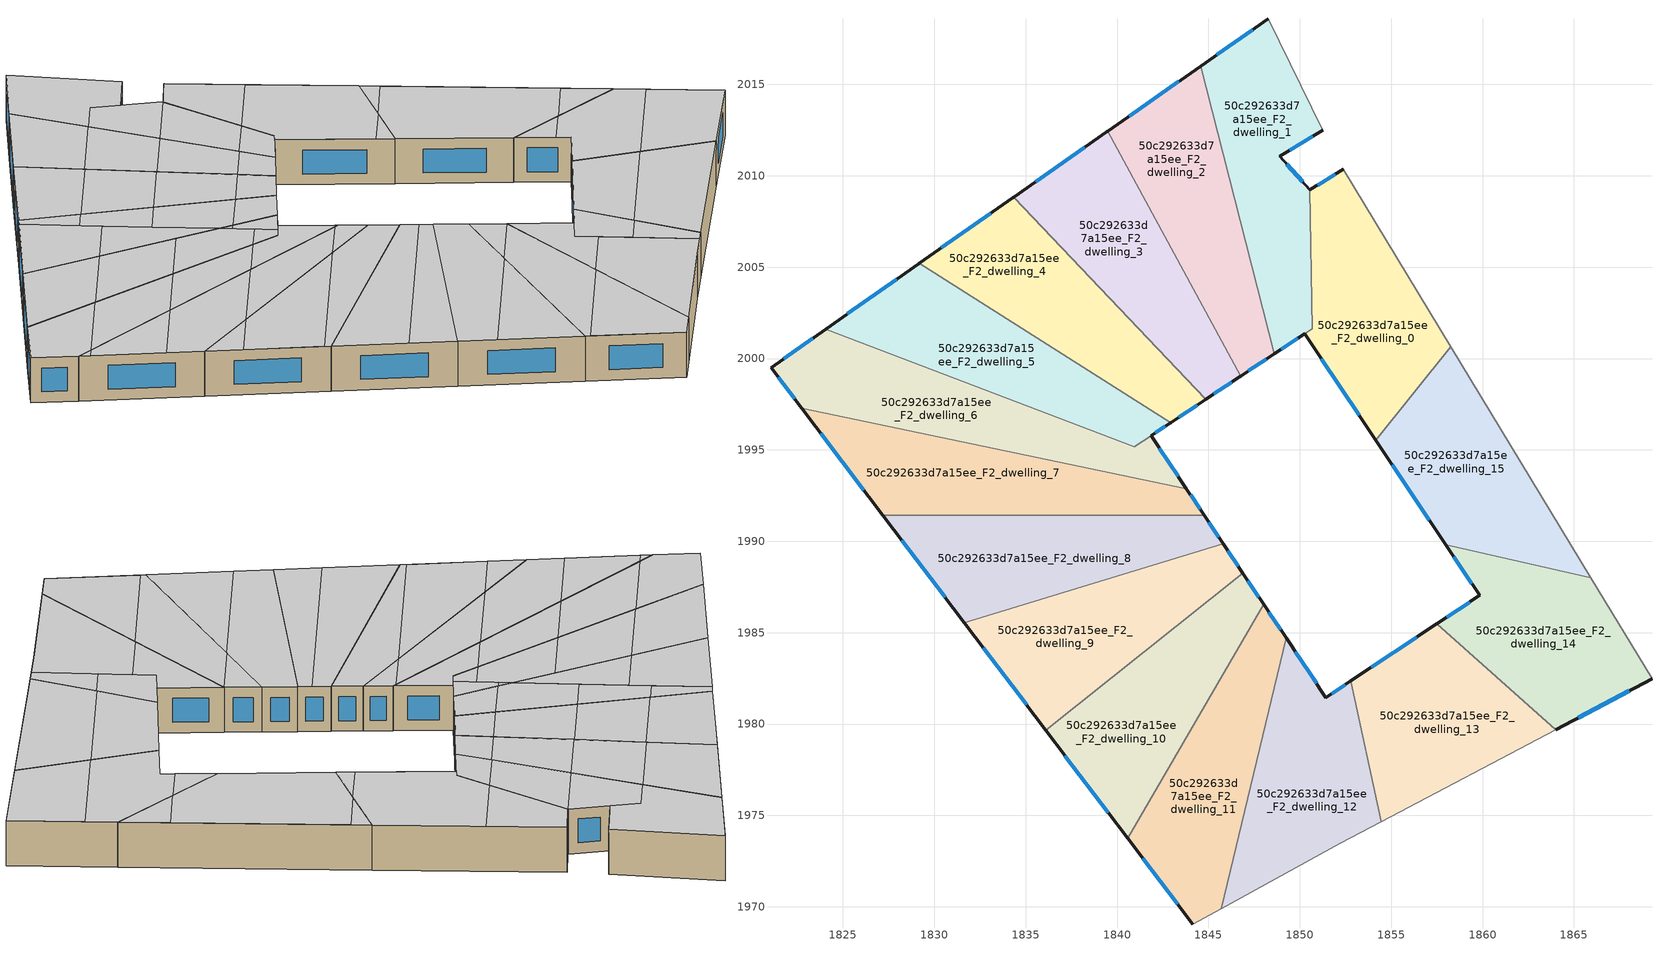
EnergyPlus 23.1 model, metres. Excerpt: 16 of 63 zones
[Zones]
50c292633d7a15ee_F2_dwelling_0
 floor to 50c292633d7a15ee_F1_dwelling_0 (EU_floor_Construction): 1852.38,2010.35 1858.25,2000.65 1854.16,1995.54 1850.27,2001.36 1850.67,2001.63 1850.53,2009.25 1850.55,2009.23 z6
 wall outside (EU_wall_Construction): 1852.38,2010.35 1850.55,2009.23 1850.53,2009.25 / 1850.27,2001.36 1854.16,1995.54 z6:9
 wall adiabatic (EU_wall_Construction): 1858.25,2000.65 1852.38,2010.35 z6:9
 wall to 50c292633d7a15ee_F2_dwelling_15 (EU_wall_Construction): 1854.16,1995.54 1858.25,2000.65 z6:9
 wall to 50c292633d7a15ee_F2_dwelling_1 (EU_wall_Construction): 1850.53,2009.25 1850.67,2001.63 1850.27,2001.36 z6:9
 window (EU_Window_Construction): 1851.95,2010.09 1850.98,2009.49 / 1851.18,2000 1853.24,1996.91 z6.7:8.3
 ceiling to 50c292633d7a15ee_F3_dwelling_11 (EU_floor_Construction): 1856.09,1997.96 1858.25,2000.65 1854.83,2006.3 1850.63,2003.87 1850.67,2001.63 1850.27,2001.36 1853.54,1996.47 z9
 ceiling to 50c292633d7a15ee_F3_dwelling_10 (EU_floor_Construction): 1854.83,2006.3 1852.4,2010.31 1852.38,2010.35 1850.55,2009.23 1850.53,2009.22 1850.63,2003.87 z9
 ceiling to 50c292633d7a15ee_F3_dwelling_12 (EU_floor_Construction): 1854.16,1995.54 1856.09,1997.96 1853.54,1996.47 z9
50c292633d7a15ee_F2_dwelling_1
 floor to 50c292633d7a15ee_F1_dwelling_1 (EU_floor_Construction): 1848.28,2018.61 1851.26,2012.49 1848.9,2011.07 1850.53,2009.25 1850.67,2001.63 1848.59,2000.25 1844.57,2016 z6
 wall outside (EU_wall_Construction): 1848.28,2018.61 1844.57,2016 / 1850.53,2009.25 1848.9,2011.07 1851.26,2012.49 / 1848.59,2000.25 1850.27,2001.36 z6:9
 wall to 50c292633d7a15ee_F2_dwelling_2 (EU_wall_Construction): 1844.57,2016 1848.59,2000.25 z6:9
 wall adiabatic (EU_wall_Construction): 1851.26,2012.49 1848.28,2018.61 z6:9
 window (EU_Window_Construction): 1847.41,2017.99 1845.44,2016.61 / 1849.45,2011.41 1850.71,2012.16 / 1850.15,2009.68 1849.28,2010.64 / 1848.99,2000.51 1849.88,2001.1 z6.7:8.3
 ceiling to 50c292633d7a15ee_F3_dwelling_8 (EU_floor_Construction): 1851.26,2012.49 1848.28,2018.61 1844.57,2016 1845.77,2011.32 1847.68,2012.43 1848.9,2011.07 z9
 ceiling to 50c292633d7a15ee_F3_dwelling_9 (EU_floor_Construction): 1850.53,2009.22 1850.53,2009.25 1847.68,2012.43 1845.77,2011.32 1846.85,2007.08 z9
 ceiling to 50c292633d7a15ee_F3_dwelling_11 (EU_floor_Construction): 1850.67,2001.63 1850.63,2003.87 1848.05,2002.37 1848.59,2000.25 z9
 ceiling to 50c292633d7a15ee_F3_dwelling_10 (EU_floor_Construction): 1850.63,2003.87 1850.53,2009.22 1846.85,2007.08 1848.05,2002.37 z9
50c292633d7a15ee_F2_dwelling_10
 floor to 50c292633d7a15ee_F1_dwelling_10 (EU_floor_Construction): 1846.88,1988.25 1848.02,1986.55 1840.57,1973.76 1836.09,1979.67 z6
 wall outside (EU_wall_Construction): 1848.02,1986.55 1846.88,1988.25 / 1836.09,1979.67 1840.57,1973.76 z6:9
 wall to 50c292633d7a15ee_F2_dwelling_11 (EU_wall_Construction): 1840.57,1973.76 1848.02,1986.55 z6:9
 wall to 50c292633d7a15ee_F2_dwelling_9 (EU_wall_Construction): 1846.88,1988.25 1836.09,1979.67 z6:9
 window (EU_Window_Construction): 1847.75,1986.95 1847.15,1987.85 / 1837.14,1978.28 1839.52,1975.14 z6.7:8.3
 ceiling adiabatic (EU_roof_Construction): 1845.75,1982.66 1848.02,1986.55 1846.88,1988.25 1836.09,1979.67 1837.47,1977.85 z9
 ceiling to 50c292633d7a15ee_F3_dwelling_6 (EU_floor_Construction): 1840.57,1973.76 1845.75,1982.65 1837.47,1977.85 z9
50c292633d7a15ee_F2_dwelling_11
 floor to 50c292633d7a15ee_F1_dwelling_11 (EU_floor_Construction): 1848.02,1986.55 1849.24,1984.72 1845.7,1969.89 1844.15,1969.04 1840.57,1973.76 z6
 wall outside (EU_wall_Construction): 1849.24,1984.72 1848.02,1986.55 / 1840.57,1973.76 1844.15,1969.04 z6:9
 wall to 50c292633d7a15ee_F2_dwelling_12 (EU_wall_Construction): 1845.7,1969.89 1849.24,1984.72 z6:9
 wall adiabatic (EU_wall_Construction): 1844.15,1969.04 1845.7,1969.89 z6:9
 window (EU_Window_Construction): 1848.96,1985.15 1848.31,1986.12 / 1841.41,1972.65 1843.31,1970.14 z6.7:8.3
 ceiling adiabatic (EU_roof_Construction): 1847.5,1977.44 1849.23,1984.67 1845.75,1982.65 1840.57,1973.76 1840.75,1973.52 z9; 1849.24,1984.68 1849.24,1984.72 1848.02,1986.55 1845.75,1982.66 z9
 ceiling to 50c292633d7a15ee_F3_dwelling_7 (EU_floor_Construction): 1845.7,1969.89 1847.5,1977.44 1840.75,1973.52 1844.15,1969.04 z9
50c292633d7a15ee_F2_dwelling_12
 floor to 50c292633d7a15ee_F1_dwelling_12 (EU_floor_Construction): 1852.79,1982.36 1854.45,1974.66 1852.21,1973.48 1845.7,1969.89 1849.24,1984.72 1851.42,1981.45 z6
 wall outside (EU_wall_Construction): 1852.79,1982.36 1851.42,1981.45 1849.24,1984.72 z6:9
 wall to 50c292633d7a15ee_F2_dwelling_13 (EU_wall_Construction): 1854.45,1974.66 1852.79,1982.36 z6:9
 wall adiabatic (EU_wall_Construction): 1845.7,1969.89 1852.21,1973.48 1854.45,1974.66 z6:9
 window (EU_Window_Construction): 1850.91,1982.22 1849.76,1983.95 / 1852.47,1982.15 1851.75,1981.67 z6.7:8.3
 ceiling to 50c292633d7a15ee_F3_dwelling_7 (EU_floor_Construction): 1852.21,1973.48 1853.8,1974.32 1850.86,1979.39 1847.5,1977.44 1845.7,1969.89 z9
 ceiling to 50c292633d7a15ee_F3_dwelling_13 (EU_floor_Construction): 1853.58,1978.69 1852.79,1982.36 1850.15,1980.61 1851.85,1977.68 z9
 ceiling adiabatic (EU_roof_Construction): 1854.45,1974.66 1853.58,1978.69 1851.85,1977.68 1853.8,1974.32 z9
 ceiling to 50c292633d7a15ee_F3_dwelling_6 (EU_floor_Construction): 1850.86,1979.39 1850.15,1980.61 1851.42,1981.45 1849.26,1984.69 1849.23,1984.67 1847.5,1977.44 z9
50c292633d7a15ee_F2_dwelling_13
 floor to 50c292633d7a15ee_F1_dwelling_13 (EU_floor_Construction): 1864,1979.69 1854.45,1974.66 1852.79,1982.36 1857.5,1985.49 z6
 wall outside (EU_wall_Construction): 1857.5,1985.49 1852.79,1982.36 z6:9
 wall to 50c292633d7a15ee_F2_dwelling_14 (EU_wall_Construction): 1864,1979.69 1857.5,1985.49 z6:9
 wall adiabatic (EU_wall_Construction): 1854.45,1974.66 1864,1979.69 z6:9
 window (EU_Window_Construction): 1856.39,1984.75 1853.9,1983.1 z6.7:8.3
 ceiling adiabatic (EU_roof_Construction): 1864,1979.69 1860.58,1982.75 1853.58,1978.69 1854.45,1974.66 z9
 ceiling to 50c292633d7a15ee_F3_dwelling_13 (EU_floor_Construction): 1860.58,1982.75 1857.5,1985.49 1852.79,1982.36 1853.58,1978.69 z9
50c292633d7a15ee_F2_dwelling_14
 floor to 50c292633d7a15ee_F1_dwelling_14 (EU_floor_Construction): 1865.91,1988.02 1869.27,1982.47 1864,1979.69 1857.5,1985.49 1859.84,1987.04 1857.99,1989.8 z6
 wall outside (EU_wall_Construction): 1857.99,1989.8 1859.84,1987.04 1857.5,1985.49 / 1864,1979.69 1869.27,1982.47 z6:9
 wall to 50c292633d7a15ee_F2_dwelling_15 (EU_wall_Construction): 1865.91,1988.02 1857.99,1989.8 z6:9
 wall adiabatic (EU_wall_Construction): 1869.27,1982.47 1865.91,1988.02 z6:9
 window (EU_Window_Construction): 1859.29,1986.67 1858.05,1985.85 / 1858.43,1989.15 1859.4,1987.69 / 1865.24,1980.35 1868.03,1981.82 z6.7:8.3
 ceiling to 50c292633d7a15ee_F3_dwelling_13 (EU_floor_Construction): 1866.88,1986.41 1865.91,1988.02 1861.5,1989.01 1859.35,1987.76 1859.84,1987.04 1857.5,1985.49 1860.58,1982.75 z9
 ceiling to 50c292633d7a15ee_F3_dwelling_12 (EU_floor_Construction): 1861.5,1989.01 1857.99,1989.8 1859.35,1987.76 z9
 ceiling to 50c292633d7a15ee_F3_dwelling_14 (EU_floor_Construction): 1869.27,1982.47 1866.88,1986.41 1860.58,1982.75 1864,1979.69 z9
50c292633d7a15ee_F2_dwelling_15
 floor to 50c292633d7a15ee_F1_dwelling_15 (EU_floor_Construction): 1858.25,2000.65 1865.91,1988.02 1857.99,1989.8 1854.16,1995.54 z6
 wall outside (EU_wall_Construction): 1854.16,1995.54 1857.99,1989.8 z6:9
 wall adiabatic (EU_wall_Construction): 1865.91,1988.02 1858.25,2000.65 z6:9
 window (EU_Window_Construction): 1855.06,1994.19 1857.09,1991.15 z6.7:8.3
 ceiling to 50c292633d7a15ee_F3_dwelling_12 (EU_floor_Construction): 1864.32,1990.64 1858.9,1999.59 1856.09,1997.96 1854.16,1995.54 1857.99,1989.8 1861.5,1989.01 z9
 ceiling to 50c292633d7a15ee_F3_dwelling_11 (EU_floor_Construction): 1858.9,1999.59 1858.25,2000.65 1856.09,1997.96 z9
 ceiling to 50c292633d7a15ee_F3_dwelling_13 (EU_floor_Construction): 1865.91,1988.02 1864.32,1990.64 1861.5,1989.01 z9
50c292633d7a15ee_F2_dwelling_2
 floor to 50c292633d7a15ee_F1_dwelling_2 (EU_floor_Construction): 1844.57,2016 1848.59,2000.25 1846.76,1999.04 1839.48,2012.43 z6
 wall outside (EU_wall_Construction): 1846.76,1999.04 1848.59,2000.25 / 1844.57,2016 1839.48,2012.43 z6:9
 wall to 50c292633d7a15ee_F2_dwelling_3 (EU_wall_Construction): 1839.48,2012.43 1846.76,1999.04 z6:9
 window (EU_Window_Construction): 1847.19,1999.32 1848.16,1999.96 / 1843.38,2015.16 1840.68,2013.27 z6.7:8.3
 ceiling to 50c292633d7a15ee_F3_dwelling_9 (EU_floor_Construction): 1846.85,2007.08 1845.77,2011.32 1841.45,2008.81 1843.46,2005.11 z9
 ceiling to 50c292633d7a15ee_F3_dwelling_8 (EU_floor_Construction): 1845.77,2011.32 1844.57,2016 1839.48,2012.43 1841.45,2008.81 z9
 ceiling to 50c292633d7a15ee_F3_dwelling_10 (EU_floor_Construction): 1848.05,2002.37 1846.85,2007.08 1843.46,2005.11 1845.69,2001 z9
 ceiling to 50c292633d7a15ee_F3_dwelling_11 (EU_floor_Construction): 1848.59,2000.25 1848.05,2002.37 1845.69,2001 1846.76,1999.04 z9
50c292633d7a15ee_F2_dwelling_3
 floor to 50c292633d7a15ee_F1_dwelling_3 (EU_floor_Construction): 1839.48,2012.43 1846.76,1999.04 1846.72,1999.01 1844.86,1997.77 1834.34,2008.82 1839.44,2012.4 z6
 wall outside (EU_wall_Construction): 1844.86,1997.77 1846.72,1999.01 1846.76,1999.04 / 1839.48,2012.43 1839.44,2012.4 1834.34,2008.82 z6:9
 wall to 50c292633d7a15ee_F2_dwelling_4 (EU_wall_Construction): 1834.34,2008.82 1844.86,1997.77 z6:9
 window (EU_Window_Construction): 1845.29,1998.06 1846.28,1998.72 / 1838.24,2011.56 1835.54,2009.66 z6.7:8.3
 ceiling to 50c292633d7a15ee_F3_dwelling_10 (EU_floor_Construction): 1845.69,2001 1843.46,2005.11 1839.86,2003.02 1843.18,1999.54 z9
 ceiling to 50c292633d7a15ee_F3_dwelling_11 (EU_floor_Construction): 1846.76,1999.04 1845.69,2001 1843.18,1999.54 1844.86,1997.77 z9
 ceiling to 50c292633d7a15ee_F3_dwelling_8 (EU_floor_Construction): 1841.45,2008.81 1839.48,2012.43 1834.34,2008.82 1836.88,2006.16 z9
 ceiling to 50c292633d7a15ee_F3_dwelling_9 (EU_floor_Construction): 1843.46,2005.11 1841.45,2008.81 1836.88,2006.16 1839.86,2003.02 z9
50c292633d7a15ee_F2_dwelling_4
 floor to 50c292633d7a15ee_F1_dwelling_4 (EU_floor_Construction): 1834.34,2008.82 1844.86,1997.77 1844.82,1997.74 1842.93,1996.49 1829.19,2005.21 1834.3,2008.79 z6
 wall outside (EU_wall_Construction): 1842.93,1996.49 1844.82,1997.74 1844.86,1997.77 / 1834.34,2008.82 1834.3,2008.79 1829.19,2005.21 z6:9
 wall to 50c292633d7a15ee_F2_dwelling_5 (EU_wall_Construction): 1829.19,2005.21 1842.93,1996.49 z6:9
 window (EU_Window_Construction): 1843.37,1996.79 1844.37,1997.45 / 1833.1,2007.95 1830.39,2006.05 z6.7:8.3
 ceiling to 50c292633d7a15ee_F3_dwelling_0 (EU_floor_Construction): 1836.35,2004.37 1833.93,2008.54 1829.19,2005.21 1833.3,2002.6 z9
 ceiling to 50c292633d7a15ee_F3_dwelling_10 (EU_floor_Construction): 1843.18,1999.54 1839.86,2003.02 1837.82,2001.84 1839.76,1998.5 1840.54,1998.01 z9
 ceiling to 50c292633d7a15ee_F3_dwelling_11 (EU_floor_Construction): 1844.86,1997.77 1843.18,1999.54 1840.54,1998.01 1842.93,1996.49 z9
 ceiling to 50c292633d7a15ee_F3_dwelling_9 (EU_floor_Construction): 1839.86,2003.02 1836.88,2006.16 1835.71,2005.48 1837.82,2001.84 z9
 ceiling adiabatic (EU_roof_Construction): 1839.76,1998.5 1836.35,2004.37 1833.3,2002.6 z9
 ceiling to 50c292633d7a15ee_F3_dwelling_8 (EU_floor_Construction): 1836.88,2006.16 1834.34,2008.82 1834.3,2008.79 1833.93,2008.54 1835.71,2005.48 z9
50c292633d7a15ee_F2_dwelling_5
 floor to 50c292633d7a15ee_F1_dwelling_5 (EU_floor_Construction): 1842.93,1996.49 1842.88,1996.46 1840.94,1995.18 1824.04,2001.6 1829.14,2005.18 1829.19,2005.21 z6
 wall outside (EU_wall_Construction): 1829.19,2005.21 1829.14,2005.18 1824.04,2001.6 / 1841.86,1995.78 1842.88,1996.46 1842.93,1996.49 z6:9
 wall to 50c292633d7a15ee_F2_dwelling_6 (EU_wall_Construction): 1824.04,2001.6 1840.94,1995.18 1841.86,1995.78 z6:9
 window (EU_Window_Construction): 1827.95,2004.34 1825.24,2002.44 / 1842.1,1995.94 1842.64,1996.3 z6.7:8.3
 ceiling to 50c292633d7a15ee_F3_dwelling_0 (EU_floor_Construction): 1833.3,2002.6 1829.19,2005.21 1824.05,2001.6 1828.6,1999.87 z9
 ceiling to 50c292633d7a15ee_F3_dwelling_1 (EU_floor_Construction): 1837.45,1999.97 1833.3,2002.6 1828.6,1999.87 1833.85,1997.87 z9
 ceiling to 50c292633d7a15ee_F3_dwelling_2 (EU_floor_Construction): 1840.79,1996.72 1839.76,1998.5 1837.45,1999.97 1833.85,1997.87 1839.25,1995.82 z9
 ceiling to 50c292633d7a15ee_F3_dwelling_3 (EU_floor_Construction): 1841.48,1995.54 1841.02,1996.33 1840.79,1996.72 1839.25,1995.82 1840.94,1995.18 z9
 ceiling to 50c292633d7a15ee_F3_dwelling_11 (EU_floor_Construction): 1842.63,1996.3 1842.91,1996.48 1842.93,1996.49 1840.54,1998.01 1840.17,1997.79 1841.48,1995.54 z9
 ceiling adiabatic (EU_roof_Construction): 1840.54,1998.01 1839.76,1998.5 1840.17,1997.79 z9
50c292633d7a15ee_F2_dwelling_6
 floor to 50c292633d7a15ee_F1_dwelling_6 (EU_floor_Construction): 1841.86,1995.78 1843.79,1992.88 1822.75,1997.28 1821.06,1999.51 1824.04,2001.6 1840.95,1995.17 z6
 wall outside (EU_wall_Construction): 1824.04,2001.6 1821.06,1999.51 1822.75,1997.28 / 1843.79,1992.88 1841.86,1995.78 z6:9
 wall to 50c292633d7a15ee_F2_dwelling_7 (EU_wall_Construction): 1822.75,1997.28 1843.79,1992.88 z6:9
 window (EU_Window_Construction): 1821.46,1998.98 1822.36,1997.8 / 1823.34,2001.11 1821.76,2000 / 1843.34,1993.56 1842.31,1995.1 z6.7:8.3
 ceiling to 50c292633d7a15ee_F3_dwelling_1 (EU_floor_Construction): 1833.85,1997.87 1828.6,1999.87 1823.77,1997.06 1830.15,1995.73 z9
 ceiling to 50c292633d7a15ee_F3_dwelling_2 (EU_floor_Construction): 1839.25,1995.82 1833.85,1997.87 1830.15,1995.73 1836.73,1994.36 z9
 ceiling to 50c292633d7a15ee_F3_dwelling_3 (EU_floor_Construction): 1843.7,1993.01 1841.86,1995.78 1840.95,1995.17 1839.25,1995.82 1836.73,1994.36 1843.56,1992.93 z9
 ceiling to 50c292633d7a15ee_F3_dwelling_0 (EU_floor_Construction): 1828.6,1999.87 1824.05,2001.6 1821.06,1999.51 1822.75,1997.28 1823.77,1997.06 z9
 ceiling to 50c292633d7a15ee_F3_dwelling_4 (EU_floor_Construction): 1843.79,1992.88 1843.7,1993.01 1843.56,1992.93 z9
50c292633d7a15ee_F2_dwelling_7
 floor to 50c292633d7a15ee_F1_dwelling_7 (EU_floor_Construction): 1843.79,1992.88 1844.77,1991.41 1827.18,1991.43 1822.75,1997.28 z6
 wall outside (EU_wall_Construction): 1844.77,1991.41 1843.79,1992.88 / 1822.75,1997.28 1827.18,1991.43 z6:9
 wall to 50c292633d7a15ee_F2_dwelling_8 (EU_wall_Construction): 1827.18,1991.43 1844.77,1991.41 z6:9
 window (EU_Window_Construction): 1844.54,1991.76 1844.02,1992.54 / 1823.79,1995.9 1826.14,1992.8 z6.7:8.3
 ceiling to 50c292633d7a15ee_F3_dwelling_1 (EU_floor_Construction): 1830.15,1995.73 1823.77,1997.06 1823.18,1996.72 1825.83,1993.22 z9
 ceiling to 50c292633d7a15ee_F3_dwelling_3 (EU_floor_Construction): 1843.56,1992.93 1836.73,1994.36 1831.67,1991.42 1840.96,1991.42 z9
 ceiling adiabatic (EU_roof_Construction): 1844.77,1991.41 1843.79,1992.88 1843.56,1992.93 1840.96,1991.42 z9; 1836.73,1994.36 1830.15,1995.73 1825.83,1993.22 1823.18,1996.72 1823.77,1997.06 1822.75,1997.28 1827.18,1991.43 1831.67,1991.42 z9
50c292633d7a15ee_F2_dwelling_8
 floor to 50c292633d7a15ee_F1_dwelling_8 (EU_floor_Construction): 1844.77,1991.41 1845.8,1989.87 1831.63,1985.56 1827.18,1991.43 z6
 wall outside (EU_wall_Construction): 1845.8,1989.87 1844.77,1991.41 / 1827.18,1991.43 1831.63,1985.56 z6:9
 wall to 50c292633d7a15ee_F2_dwelling_9 (EU_wall_Construction): 1831.63,1985.56 1845.8,1989.87 z6:9
 window (EU_Window_Construction): 1845.56,1990.23 1845.01,1991.05 / 1828.23,1990.05 1830.59,1986.94 z6.7:8.3
 ceiling to 50c292633d7a15ee_F3_dwelling_3 (EU_floor_Construction): 1840.96,1991.42 1831.67,1991.42 1828.56,1989.62 1831.4,1985.87 z9
 ceiling to 50c292633d7a15ee_F3_dwelling_2 (EU_floor_Construction): 1831.67,1991.42 1827.18,1991.43 1828.56,1989.62 z9
 ceiling to 50c292633d7a15ee_F3_dwelling_4 (EU_floor_Construction): 1845.8,1989.87 1844.77,1991.41 1840.96,1991.42 1831.4,1985.87 1831.63,1985.56 z9
50c292633d7a15ee_F2_dwelling_9
 floor to 50c292633d7a15ee_F1_dwelling_9 (EU_floor_Construction): 1845.8,1989.87 1846.88,1988.25 1836.09,1979.67 1831.63,1985.56 z6
 wall outside (EU_wall_Construction): 1846.88,1988.25 1845.8,1989.87 / 1831.63,1985.56 1836.09,1979.67 z6:9
 window (EU_Window_Construction): 1846.63,1988.63 1846.06,1989.49 / 1832.68,1984.17 1835.05,1981.05 z6.7:8.3
 ceiling to 50c292633d7a15ee_F3_dwelling_4 (EU_floor_Construction): 1846.42,1988.95 1845.8,1989.87 1831.63,1985.56 1834.36,1981.95 z9
 ceiling to 50c292633d7a15ee_F3_dwelling_5 (EU_floor_Construction): 1846.88,1988.25 1846.42,1988.95 1845.58,1988.46 1834.36,1981.95 1836.09,1979.67 z9
[Building]
EU S2 Campaign: North Axis=0; Terrain=City; Solar Distribution=FullExterior
[Site:Location]
Budapest.Ferenc.Liszt.Intl.AP: Latitude=47.437; Longitude=19.256; Time Zone=1; Elevation=185
[SizingPeriod:WeatherFileDays]
AnnualSizingPeriod: Begin Month=1; Begin Day of Month=1; End Month=12; End Day of Month=31; Day of Week for Start Day=Monday; Use Weather File Daylight Saving Period=No; Use Weather File Rain and Snow Indicators=No
[MATERIAL]
EU_InternalMass_Material: Roughness=MediumRough; Thickness=0.1; Conductivity=1; Density=1800; Specific Heat=900; Thermal Absorptance=0.9; Solar Absorptance=0.7; Visible Absorptance=0.7
[MATERIAL:NOMASS] Roughness=MediumRough; Thermal Absorptance=0.9; Solar Absorptance=0.7; Visible Absorptance=0.7
Name | Thermal Resistance
EU_wall_NoMass | 0.832559
EU_roof_NoMass | 1.39638
EU_floor_NoMass | 0.872794
[WINDOWMATERIAL:SIMPLEGLAZINGSYSTEM]
EU_Window_SimpleGlazing: UFactor=2.79869; Solar Heat Gain Coefficient=0.75; Visible Transmittance=0.75
[CONSTRUCTION]
EU_wall_Construction: EU_wall_NoMass
EU_roof_Construction: EU_roof_NoMass
EU_floor_Construction: EU_floor_NoMass
EU_Window_Construction: EU_Window_SimpleGlazing
EU_InternalMass_Construction: EU_InternalMass_Material
[ZONE] Type=1; Multiplier=1; Ceiling Height=autocalculate; Floor Area=autocalculate; Part of Total Floor Area=Yes
Name | Volume
50c292633d7a15ee_F2_dwelling_0 | 192.194
50c292633d7a15ee_F2_dwelling_1 | 196.148
50c292633d7a15ee_F2_dwelling_10 | 194.16
50c292633d7a15ee_F2_dwelling_11 | 194.143
50c292633d7a15ee_F2_dwelling_12 | 194.173
50c292633d7a15ee_F2_dwelling_13 | 194.178
50c292633d7a15ee_F2_dwelling_14 | 194.164
50c292633d7a15ee_F2_dwelling_15 | 194.179
50c292633d7a15ee_F2_dwelling_2 | 191.909
50c292633d7a15ee_F2_dwelling_3 | 194.162
50c292633d7a15ee_F2_dwelling_4 | 194.018
50c292633d7a15ee_F2_dwelling_5 | 194.06
50c292633d7a15ee_F2_dwelling_6 | 196.716
50c292633d7a15ee_F2_dwelling_7 | 194.136
50c292633d7a15ee_F2_dwelling_8 | 194.185
50c292633d7a15ee_F2_dwelling_9 | 194.192
[INTERNALMASS] Construction=EU_InternalMass_Construction
Name | Zone or ZoneList | Surface Area
50c292633d7a15ee_F2_dwelling_0_EU_InternalMass | 50c292633d7a15ee_F2_dwelling_0 | 64.0659
50c292633d7a15ee_F2_dwelling_1_EU_InternalMass | 50c292633d7a15ee_F2_dwelling_1 | 65.3838
50c292633d7a15ee_F2_dwelling_2_EU_InternalMass | 50c292633d7a15ee_F2_dwelling_2 | 63.9704
50c292633d7a15ee_F2_dwelling_3_EU_InternalMass | 50c292633d7a15ee_F2_dwelling_3 | 64.7146
50c292633d7a15ee_F2_dwelling_4_EU_InternalMass | 50c292633d7a15ee_F2_dwelling_4 | 64.6807
50c292633d7a15ee_F2_dwelling_5_EU_InternalMass | 50c292633d7a15ee_F2_dwelling_5 | 64.6917
50c292633d7a15ee_F2_dwelling_6_EU_InternalMass | 50c292633d7a15ee_F2_dwelling_6 | 65.5718
50c292633d7a15ee_F2_dwelling_7_EU_InternalMass | 50c292633d7a15ee_F2_dwelling_7 | 64.712
50c292633d7a15ee_F2_dwelling_8_EU_InternalMass | 50c292633d7a15ee_F2_dwelling_8 | 64.7285
50c292633d7a15ee_F2_dwelling_9_EU_InternalMass | 50c292633d7a15ee_F2_dwelling_9 | 64.7307
50c292633d7a15ee_F2_dwelling_10_EU_InternalMass | 50c292633d7a15ee_F2_dwelling_10 | 64.7204
50c292633d7a15ee_F2_dwelling_11_EU_InternalMass | 50c292633d7a15ee_F2_dwelling_11 | 64.7144
50c292633d7a15ee_F2_dwelling_12_EU_InternalMass | 50c292633d7a15ee_F2_dwelling_12 | 64.7244
50c292633d7a15ee_F2_dwelling_13_EU_InternalMass | 50c292633d7a15ee_F2_dwelling_13 | 64.726
50c292633d7a15ee_F2_dwelling_14_EU_InternalMass | 50c292633d7a15ee_F2_dwelling_14 | 64.7214
50c292633d7a15ee_F2_dwelling_15_EU_InternalMass | 50c292633d7a15ee_F2_dwelling_15 | 64.7263
[OTHEREQUIPMENT] Fuel Type=Electricity; Design Level Calculation Method=Watts/Area; Power per Zone Floor Area=1; Fraction Latent=0; Fraction Radiant=0; Fraction Lost=0; Carbon Dioxide Generation Rate=0; EndUse Subcategory=EU_Step8_InternalGains
Name | Zone or ZoneList or Space or SpaceList | Schedule
EU_Step8_InternalGain_50c292633d7a15ee_F2_dwelling_0_f000 | 50c292633d7a15ee_F2_dwelling_0 | EU_Step8_GainSchedule_50c292633d7a15ee_F2_dwelling_0_f000
EU_Step8_InternalGain_50c292633d7a15ee_F2_dwelling_1_f000 | 50c292633d7a15ee_F2_dwelling_1 | EU_Step8_GainSchedule_50c292633d7a15ee_F2_dwelling_1_f000
EU_Step8_InternalGain_50c292633d7a15ee_F2_dwelling_2_f000 | 50c292633d7a15ee_F2_dwelling_2 | EU_Step8_GainSchedule_50c292633d7a15ee_F2_dwelling_2_f000
EU_Step8_InternalGain_50c292633d7a15ee_F2_dwelling_3_f000 | 50c292633d7a15ee_F2_dwelling_3 | EU_Step8_GainSchedule_50c292633d7a15ee_F2_dwelling_3_f000
EU_Step8_InternalGain_50c292633d7a15ee_F2_dwelling_4_f000 | 50c292633d7a15ee_F2_dwelling_4 | EU_Step8_GainSchedule_50c292633d7a15ee_F2_dwelling_4_f000
EU_Step8_InternalGain_50c292633d7a15ee_F2_dwelling_5_f000 | 50c292633d7a15ee_F2_dwelling_5 | EU_Step8_GainSchedule_50c292633d7a15ee_F2_dwelling_5_f000
EU_Step8_InternalGain_50c292633d7a15ee_F2_dwelling_6_f000 | 50c292633d7a15ee_F2_dwelling_6 | EU_Step8_GainSchedule_50c292633d7a15ee_F2_dwelling_6_f000
EU_Step8_InternalGain_50c292633d7a15ee_F2_dwelling_7_f000 | 50c292633d7a15ee_F2_dwelling_7 | EU_Step8_GainSchedule_50c292633d7a15ee_F2_dwelling_7_f000
EU_Step8_InternalGain_50c292633d7a15ee_F2_dwelling_8_f000 | 50c292633d7a15ee_F2_dwelling_8 | EU_Step8_GainSchedule_50c292633d7a15ee_F2_dwelling_8_f000
EU_Step8_InternalGain_50c292633d7a15ee_F2_dwelling_9_f000 | 50c292633d7a15ee_F2_dwelling_9 | EU_Step8_GainSchedule_50c292633d7a15ee_F2_dwelling_9_f000
EU_Step8_InternalGain_50c292633d7a15ee_F2_dwelling_10_f000 | 50c292633d7a15ee_F2_dwelling_10 | EU_Step8_GainSchedule_50c292633d7a15ee_F2_dwelling_10_f000
EU_Step8_InternalGain_50c292633d7a15ee_F2_dwelling_11_f000 | 50c292633d7a15ee_F2_dwelling_11 | EU_Step8_GainSchedule_50c292633d7a15ee_F2_dwelling_11_f000
EU_Step8_InternalGain_50c292633d7a15ee_F2_dwelling_12_f000 | 50c292633d7a15ee_F2_dwelling_12 | EU_Step8_GainSchedule_50c292633d7a15ee_F2_dwelling_12_f000
EU_Step8_InternalGain_50c292633d7a15ee_F2_dwelling_13_f000 | 50c292633d7a15ee_F2_dwelling_13 | EU_Step8_GainSchedule_50c292633d7a15ee_F2_dwelling_13_f000
EU_Step8_InternalGain_50c292633d7a15ee_F2_dwelling_14_f000 | 50c292633d7a15ee_F2_dwelling_14 | EU_Step8_GainSchedule_50c292633d7a15ee_F2_dwelling_14_f000
EU_Step8_InternalGain_50c292633d7a15ee_F2_dwelling_15_f000 | 50c292633d7a15ee_F2_dwelling_15 | EU_Step8_GainSchedule_50c292633d7a15ee_F2_dwelling_15_f000
[ZONEVENTILATION:DESIGNFLOWRATE] Schedule=EU_AlwaysOn; Design Flow Rate Calculation Method=AirChanges/Hour; Air Changes per Hour=0.475469; Ventilation Type=Natural; Fan Pressure Rise=0; Fan Total Efficiency=1; Constant Term Coefficient=1; Temperature Term Coefficient=0; Velocity Term Coefficient=0; Velocity Squared Term Coefficient=0; Minimum Indoor Temperature=-100; Maximum Indoor Temperature=100; Delta Temperature=-100; Minimum Outdoor Temperature=-100; Maximum Outdoor Temperature=100; Maximum Wind Speed=40
Name | Zone or ZoneList or Space or SpaceList
EU_ConstantAir_50c292633d7a15ee_F2_dwelling_0 | 50c292633d7a15ee_F2_dwelling_0
EU_ConstantAir_50c292633d7a15ee_F2_dwelling_1 | 50c292633d7a15ee_F2_dwelling_1
EU_ConstantAir_50c292633d7a15ee_F2_dwelling_2 | 50c292633d7a15ee_F2_dwelling_2
EU_ConstantAir_50c292633d7a15ee_F2_dwelling_3 | 50c292633d7a15ee_F2_dwelling_3
EU_ConstantAir_50c292633d7a15ee_F2_dwelling_4 | 50c292633d7a15ee_F2_dwelling_4
EU_ConstantAir_50c292633d7a15ee_F2_dwelling_5 | 50c292633d7a15ee_F2_dwelling_5
EU_ConstantAir_50c292633d7a15ee_F2_dwelling_6 | 50c292633d7a15ee_F2_dwelling_6
EU_ConstantAir_50c292633d7a15ee_F2_dwelling_7 | 50c292633d7a15ee_F2_dwelling_7
EU_ConstantAir_50c292633d7a15ee_F2_dwelling_8 | 50c292633d7a15ee_F2_dwelling_8
EU_ConstantAir_50c292633d7a15ee_F2_dwelling_9 | 50c292633d7a15ee_F2_dwelling_9
EU_ConstantAir_50c292633d7a15ee_F2_dwelling_10 | 50c292633d7a15ee_F2_dwelling_10
EU_ConstantAir_50c292633d7a15ee_F2_dwelling_11 | 50c292633d7a15ee_F2_dwelling_11
EU_ConstantAir_50c292633d7a15ee_F2_dwelling_12 | 50c292633d7a15ee_F2_dwelling_12
EU_ConstantAir_50c292633d7a15ee_F2_dwelling_13 | 50c292633d7a15ee_F2_dwelling_13
EU_ConstantAir_50c292633d7a15ee_F2_dwelling_14 | 50c292633d7a15ee_F2_dwelling_14
EU_ConstantAir_50c292633d7a15ee_F2_dwelling_15 | 50c292633d7a15ee_F2_dwelling_15
[HVACTEMPLATE:THERMOSTAT] Constant Heating Setpoint=20; Constant Cooling Setpoint=50
EU_HeatOnly_50c292633d7a15ee_F0_dwelling_0; EU_HeatOnly_50c292633d7a15ee_F0_dwelling_1; EU_HeatOnly_50c292633d7a15ee_F0_dwelling_2; EU_HeatOnly_50c292633d7a15ee_F0_dwelling_3; EU_HeatOnly_50c292633d7a15ee_F0_dwelling_4; EU_HeatOnly_50c292633d7a15ee_F0_dwelling_5; EU_HeatOnly_50c292633d7a15ee_F0_dwelling_6; EU_HeatOnly_50c292633d7a15ee_F0_dwelling_7; EU_HeatOnly_50c292633d7a15ee_F0_dwelling_8; EU_HeatOnly_50c292633d7a15ee_F0_dwelling_9; EU_HeatOnly_50c292633d7a15ee_F0_dwelling_10; EU_HeatOnly_50c292633d7a15ee_F0_dwelling_11; EU_HeatOnly_50c292633d7a15ee_F0_dwelling_12; EU_HeatOnly_50c292633d7a15ee_F0_dwelling_13; EU_HeatOnly_50c292633d7a15ee_F0_dwelling_14; EU_HeatOnly_50c292633d7a15ee_F0_dwelling_15; EU_HeatOnly_50c292633d7a15ee_F1_dwelling_0; EU_HeatOnly_50c292633d7a15ee_F1_dwelling_1; EU_HeatOnly_50c292633d7a15ee_F1_dwelling_2; EU_HeatOnly_50c292633d7a15ee_F1_dwelling_3; EU_HeatOnly_50c292633d7a15ee_F1_dwelling_4; EU_HeatOnly_50c292633d7a15ee_F1_dwelling_5; EU_HeatOnly_50c292633d7a15ee_F1_dwelling_6; EU_HeatOnly_50c292633d7a15ee_F1_dwelling_7; EU_HeatOnly_50c292633d7a15ee_F1_dwelling_8; EU_HeatOnly_50c292633d7a15ee_F1_dwelling_9; EU_HeatOnly_50c292633d7a15ee_F1_dwelling_10; EU_HeatOnly_50c292633d7a15ee_F1_dwelling_11; EU_HeatOnly_50c292633d7a15ee_F1_dwelling_12; EU_HeatOnly_50c292633d7a15ee_F1_dwelling_13; EU_HeatOnly_50c292633d7a15ee_F1_dwelling_14; EU_HeatOnly_50c292633d7a15ee_F1_dwelling_15; EU_HeatOnly_50c292633d7a15ee_F2_dwelling_0; EU_HeatOnly_50c292633d7a15ee_F2_dwelling_1; EU_HeatOnly_50c292633d7a15ee_F2_dwelling_2; EU_HeatOnly_50c292633d7a15ee_F2_dwelling_3; EU_HeatOnly_50c292633d7a15ee_F2_dwelling_4; EU_HeatOnly_50c292633d7a15ee_F2_dwelling_5; EU_HeatOnly_50c292633d7a15ee_F2_dwelling_6; EU_HeatOnly_50c292633d7a15ee_F2_dwelling_7; EU_HeatOnly_50c292633d7a15ee_F2_dwelling_8; EU_HeatOnly_50c292633d7a15ee_F2_dwelling_9; EU_HeatOnly_50c292633d7a15ee_F2_dwelling_10; EU_HeatOnly_50c292633d7a15ee_F2_dwelling_11; EU_HeatOnly_50c292633d7a15ee_F2_dwelling_12; EU_HeatOnly_50c292633d7a15ee_F2_dwelling_13; EU_HeatOnly_50c292633d7a15ee_F2_dwelling_14; EU_HeatOnly_50c292633d7a15ee_F2_dwelling_15; EU_HeatOnly_50c292633d7a15ee_F3_dwelling_0; EU_HeatOnly_50c292633d7a15ee_F3_dwelling_1; EU_HeatOnly_50c292633d7a15ee_F3_dwelling_2; EU_HeatOnly_50c292633d7a15ee_F3_dwelling_3; EU_HeatOnly_50c292633d7a15ee_F3_dwelling_4; EU_HeatOnly_50c292633d7a15ee_F3_dwelling_5; EU_HeatOnly_50c292633d7a15ee_F3_dwelling_6; EU_HeatOnly_50c292633d7a15ee_F3_dwelling_7; EU_HeatOnly_50c292633d7a15ee_F3_dwelling_8; EU_HeatOnly_50c292633d7a15ee_F3_dwelling_9; EU_HeatOnly_50c292633d7a15ee_F3_dwelling_10; EU_HeatOnly_50c292633d7a15ee_F3_dwelling_11; EU_HeatOnly_50c292633d7a15ee_F3_dwelling_12; EU_HeatOnly_50c292633d7a15ee_F3_dwelling_13; EU_HeatOnly_50c292633d7a15ee_F3_dwelling_14
[HVACTEMPLATE:ZONE:IDEALLOADSAIRSYSTEM] System Availability Schedule=EU_AlwaysOn; Maximum Heating Supply Air Temperature=50; Minimum Cooling Supply Air Temperature=13; Maximum Heating Supply Air Humidity Ratio=0.0156; Minimum Cooling Supply Air Humidity Ratio=0.0077; Heating Limit=NoLimit; Cooling Limit=NoLimit; Heating Availability Schedule=EU_AlwaysOn; Cooling Availability Schedule=EU_CoolingOff; Dehumidification Control Type=ConstantSensibleHeatRatio; Cooling Sensible Heat Ratio=0.7; Dehumidification Setpoint=60; Humidification Control Type=None; Humidification Setpoint=30; Outdoor Air Method=None; Outdoor Air Flow Rate per Person=0.00944; Outdoor Air Flow Rate per Zone Floor Area=0; Outdoor Air Flow Rate per Zone=0; Demand Controlled Ventilation Type=None; Outdoor Air Economizer Type=NoEconomizer; Heat Recovery Type=None; Sensible Heat Recovery Effectiveness=0.7; Latent Heat Recovery Effectiveness=0.65
Name | Template Thermostat
50c292633d7a15ee_F2_dwelling_0 | EU_HeatOnly_50c292633d7a15ee_F2_dwelling_0
50c292633d7a15ee_F2_dwelling_1 | EU_HeatOnly_50c292633d7a15ee_F2_dwelling_1
50c292633d7a15ee_F2_dwelling_2 | EU_HeatOnly_50c292633d7a15ee_F2_dwelling_2
50c292633d7a15ee_F2_dwelling_3 | EU_HeatOnly_50c292633d7a15ee_F2_dwelling_3
50c292633d7a15ee_F2_dwelling_4 | EU_HeatOnly_50c292633d7a15ee_F2_dwelling_4
50c292633d7a15ee_F2_dwelling_5 | EU_HeatOnly_50c292633d7a15ee_F2_dwelling_5
50c292633d7a15ee_F2_dwelling_6 | EU_HeatOnly_50c292633d7a15ee_F2_dwelling_6
50c292633d7a15ee_F2_dwelling_7 | EU_HeatOnly_50c292633d7a15ee_F2_dwelling_7
50c292633d7a15ee_F2_dwelling_8 | EU_HeatOnly_50c292633d7a15ee_F2_dwelling_8
50c292633d7a15ee_F2_dwelling_9 | EU_HeatOnly_50c292633d7a15ee_F2_dwelling_9
50c292633d7a15ee_F2_dwelling_10 | EU_HeatOnly_50c292633d7a15ee_F2_dwelling_10
50c292633d7a15ee_F2_dwelling_11 | EU_HeatOnly_50c292633d7a15ee_F2_dwelling_11
50c292633d7a15ee_F2_dwelling_12 | EU_HeatOnly_50c292633d7a15ee_F2_dwelling_12
50c292633d7a15ee_F2_dwelling_13 | EU_HeatOnly_50c292633d7a15ee_F2_dwelling_13
50c292633d7a15ee_F2_dwelling_14 | EU_HeatOnly_50c292633d7a15ee_F2_dwelling_14
50c292633d7a15ee_F2_dwelling_15 | EU_HeatOnly_50c292633d7a15ee_F2_dwelling_15
[SIZING:ZONE] Zone Cooling Design Supply Air Temperature Input Method=SupplyAirTemperature; Zone Cooling Design Supply Air Temperature=13; Zone Heating Design Supply Air Temperature Input Method=SupplyAirTemperature; Zone Heating Design Supply Air Temperature=50; Zone Cooling Design Supply Air Humidity Ratio=0.008; Zone Heating Design Supply Air Humidity Ratio=0.008; Cooling Design Air Flow Method=DesignDay; Cooling Design Air Flow Rate=0; Cooling Minimum Air Flow per Zone Floor Area=0.000762; Cooling Minimum Air Flow=0; Cooling Minimum Air Flow Fraction=0.2; Heating Design Air Flow Method=DesignDay; Heating Design Air Flow Rate=0; Heating Maximum Air Flow per Zone Floor Area=0.002032; Heating Maximum Air Flow=0.141576; Heating Maximum Air Flow Fraction=0.3; Account for Dedicated Outdoor Air System=No; Dedicated Outdoor Air System Control Strategy=NeutralSupplyAir; Dedicated Outdoor Air Low Setpoint Temperature for Design=autosize; Dedicated Outdoor Air High Setpoint Temperature for Design=autosize; Zone Load Sizing Method=Sensible Load Only No Latent Load; Zone Latent Cooling Design Supply Air Humidity Ratio Input Method=HumidityRatioDifference; Zone Cooling Design Supply Air Humidity Ratio Difference=0.005; Zone Latent Heating Design Supply Air Humidity Ratio Input Method=HumidityRatioDifference; Zone Humidification Design Supply Air Humidity Ratio Difference=0.005
50c292633d7a15ee_F2_dwelling_0; 50c292633d7a15ee_F2_dwelling_1; 50c292633d7a15ee_F2_dwelling_2; 50c292633d7a15ee_F2_dwelling_3; 50c292633d7a15ee_F2_dwelling_4; 50c292633d7a15ee_F2_dwelling_5; 50c292633d7a15ee_F2_dwelling_6; 50c292633d7a15ee_F2_dwelling_7; 50c292633d7a15ee_F2_dwelling_8; 50c292633d7a15ee_F2_dwelling_9; 50c292633d7a15ee_F2_dwelling_10; 50c292633d7a15ee_F2_dwelling_11; 50c292633d7a15ee_F2_dwelling_12; 50c292633d7a15ee_F2_dwelling_13; 50c292633d7a15ee_F2_dwelling_14; 50c292633d7a15ee_F2_dwelling_15
[SCHEDULE:CONSTANT]
Name | Hourly Value
EU_AlwaysOn | 1
EU_CoolingOff | 0
[SCHEDULE:FILE] Column Number=1; Rows to Skip at Top=0; Number of Hours of Data=8760; Column Separator=Comma; Interpolate to Timestep=No; Minutes per Item=60; Adjust Schedule for Daylight Savings=Yes
Name | File
EU_Step8_GainSchedule_50c292633d7a15ee_F2_dwelling_0_f000 | ../../schedules/50c292633d7a15ee/50c292633d7a15ee_F2_dwelling_0_f000_gain.csv
EU_Step8_GainSchedule_50c292633d7a15ee_F2_dwelling_1_f000 | ../../schedules/50c292633d7a15ee/50c292633d7a15ee_F2_dwelling_1_f000_gain.csv
EU_Step8_GainSchedule_50c292633d7a15ee_F2_dwelling_2_f000 | ../../schedules/50c292633d7a15ee/50c292633d7a15ee_F2_dwelling_2_f000_gain.csv
EU_Step8_GainSchedule_50c292633d7a15ee_F2_dwelling_3_f000 | ../../schedules/50c292633d7a15ee/50c292633d7a15ee_F2_dwelling_3_f000_gain.csv
EU_Step8_GainSchedule_50c292633d7a15ee_F2_dwelling_4_f000 | ../../schedules/50c292633d7a15ee/50c292633d7a15ee_F2_dwelling_4_f000_gain.csv
EU_Step8_GainSchedule_50c292633d7a15ee_F2_dwelling_5_f000 | ../../schedules/50c292633d7a15ee/50c292633d7a15ee_F2_dwelling_5_f000_gain.csv
EU_Step8_GainSchedule_50c292633d7a15ee_F2_dwelling_6_f000 | ../../schedules/50c292633d7a15ee/50c292633d7a15ee_F2_dwelling_6_f000_gain.csv
EU_Step8_GainSchedule_50c292633d7a15ee_F2_dwelling_7_f000 | ../../schedules/50c292633d7a15ee/50c292633d7a15ee_F2_dwelling_7_f000_gain.csv
EU_Step8_GainSchedule_50c292633d7a15ee_F2_dwelling_8_f000 | ../../schedules/50c292633d7a15ee/50c292633d7a15ee_F2_dwelling_8_f000_gain.csv
EU_Step8_GainSchedule_50c292633d7a15ee_F2_dwelling_9_f000 | ../../schedules/50c292633d7a15ee/50c292633d7a15ee_F2_dwelling_9_f000_gain.csv
EU_Step8_GainSchedule_50c292633d7a15ee_F2_dwelling_10_f000 | ../../schedules/50c292633d7a15ee/50c292633d7a15ee_F2_dwelling_10_f000_gain.csv
EU_Step8_GainSchedule_50c292633d7a15ee_F2_dwelling_11_f000 | ../../schedules/50c292633d7a15ee/50c292633d7a15ee_F2_dwelling_11_f000_gain.csv
EU_Step8_GainSchedule_50c292633d7a15ee_F2_dwelling_12_f000 | ../../schedules/50c292633d7a15ee/50c292633d7a15ee_F2_dwelling_12_f000_gain.csv
EU_Step8_GainSchedule_50c292633d7a15ee_F2_dwelling_13_f000 | ../../schedules/50c292633d7a15ee/50c292633d7a15ee_F2_dwelling_13_f000_gain.csv
EU_Step8_GainSchedule_50c292633d7a15ee_F2_dwelling_14_f000 | ../../schedules/50c292633d7a15ee/50c292633d7a15ee_F2_dwelling_14_f000_gain.csv
EU_Step8_GainSchedule_50c292633d7a15ee_F2_dwelling_15_f000 | ../../schedules/50c292633d7a15ee/50c292633d7a15ee_F2_dwelling_15_f000_gain.csv
